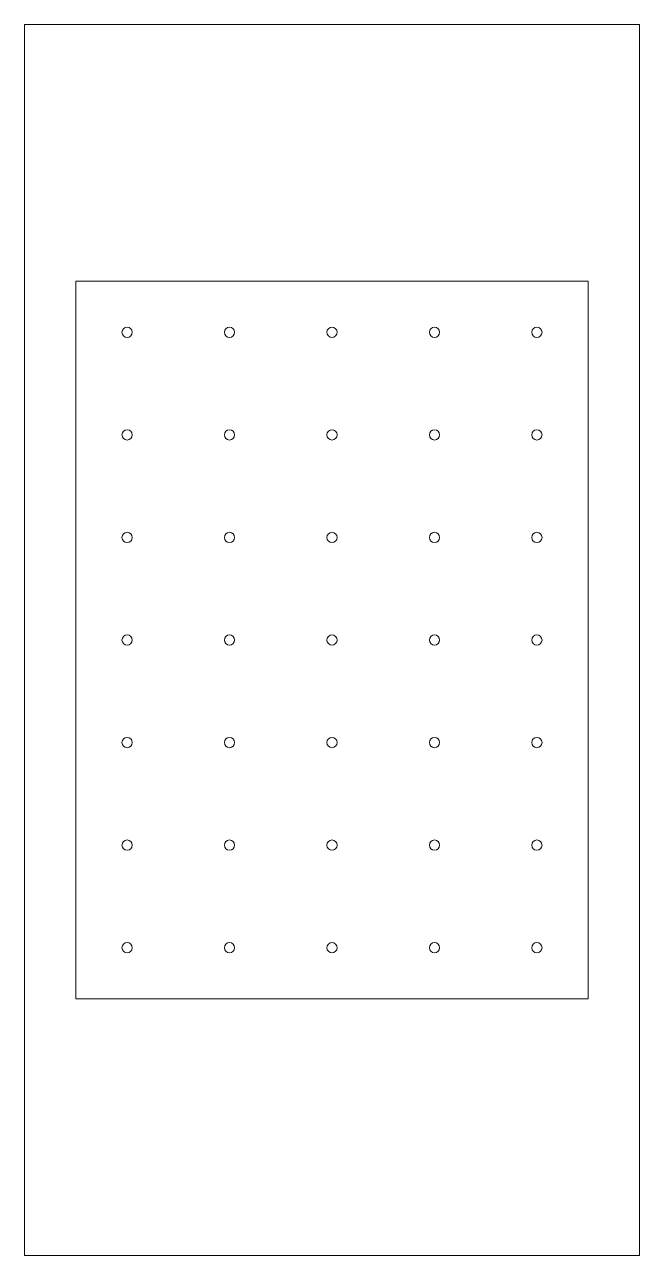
# Model space of a CAD drawing. Header units: inches. Extents: x -6 to 6, y -12 to 12.
import ezdxf

# ---------------------------------------------------------------- set-up
doc = ezdxf.new("R2010")
doc.units = ezdxf.units.IN
doc.header["$MEASUREMENT"] = 0
doc.layers.add('Design Layer-1', color=7, linetype='Continuous')

# ---------------------------------------------------------------- blocks, each defined once
blk = doc.blocks.new('Group-1')
at = {"color": 7, "linetype": 'Continuous', "lineweight": 5}
for centre in [(-4, 6), (-2, 6), (0, 6), (2, 6), (4, 6), (-4, 4), (-2, 4), (0, 4), (2, 4), (4, 4), (-4, 2), (-2, 2), (0, 2), (2, 2), (4, 2), (-4, 0), (-2, 0), (0, 0), (2, 0), (4, 0), (-4, -2), (-2, -2), (0, -2), (2, -2), (4, -2), (-4, -4), (-2, -4), (0, -4), (2, -4), (4, -4), (-4, -6), (-2, -6), (0, -6), (2, -6), (4, -6)]:
    blk.add_circle(centre, 0.1, dxfattribs=at)

msp = doc.modelspace()

# ---------------------------------------------------------------- linework, layer by layer
at = {"layer": 'Design Layer-1', "color": 7, "linetype": 'Continuous', "lineweight": 5, "flags": 128}
for points in [[(-6, 12), (6, 12), (6, -12), (-6, -12)], [(-5, 7), (5, 7), (5, -7), (-5, -7)]]:
    msp.add_lwpolyline(points, close=True, dxfattribs=at)

# ---------------------------------------------------------------- block references
at = {"layer": 'Design Layer-1', "color": 7}
msp.add_blockref('Group-1', (0, 0), dxfattribs=at)

doc.saveas('drawing.dxf')
